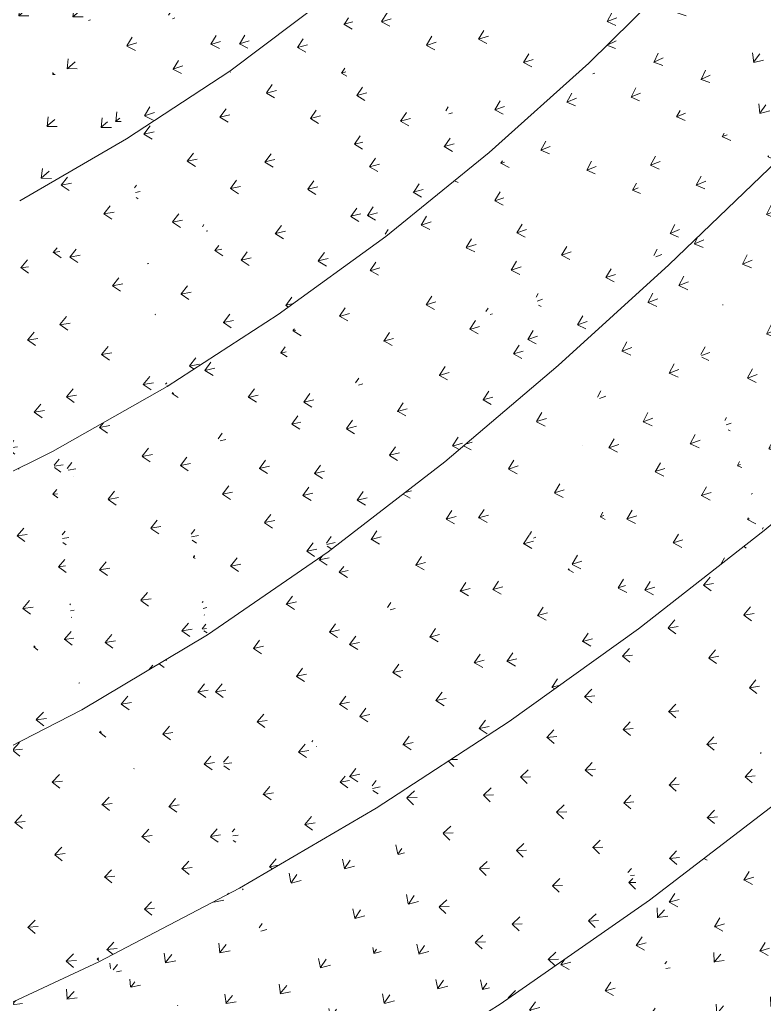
# Model space of a CAD drawing. Header units: millimetres. Extents: x 12827 to 178996, y -27589 to 73652.
# Drawn here: x 82563 to 85953, y -15775 to -11289 of the extents above; entities that cross this region are included whole.
import ezdxf

# ---------------------------------------------------------------- set-up
doc = ezdxf.new("R2010")
doc.units = ezdxf.units.MM
doc.layers.add('A-FLOR', color=192, linetype='Continuous', lineweight=9)
doc.layers.add('A-FLOR-PATT', color=8, linetype='Continuous', lineweight=9)

msp = doc.modelspace()

# ---------------------------------------------------------------- hatches: boundary and pattern name
at = {"layer": 'A-FLOR-PATT'}
h = msp.add_hatch(dxfattribs=at)
h.set_pattern_fill('FP_1153', color=256, style=0, pattern_type=2)
h.set_pattern_definition([(21.46, (-3497.17, -3678.37), (116.90928, 223.1196), [46.601, -304.885]), (335.788, (-3497.17, -3678.37), (116.9059, 223.1213), [43.216, -187.269]), (62.347, (-3497.17, -3678.37), (-210.2103, 94.52615), [47.23, -204.663])])
h.paths.add_polyline_path([(85153.80826, -11488.21156), (84748.84326, -10424.0188), (84377.33545, -10822.20246), (85116.97619, -11456.61935)], flags=0)
h = msp.add_hatch(dxfattribs=at)
h.set_pattern_fill('FP_1157', color=256, style=0, pattern_type=2)
h.set_pattern_definition([(21.204, (-4295.44, -4481.27), (117.321, 222.33092), [46.779, -306.052]), (335.888, (-4295.44, -4481.27), (117.3225, 222.3309), [43.472, -188.38]), (62.18, (-4295.44, -4481.27), (-211.62373, 94.7152), [47.135, -204.252])])
h.paths.add_polyline_path([(85153.80826, -11488.21156), (85587.8286, -11059.42323), (84748.84326, -10424.0188), (85116.97619, -11391.42191)], flags=0)
h = msp.add_hatch(dxfattribs=at)
h.set_pattern_fill('FP_1319', color=256, style=0, pattern_type=2)
h.set_pattern_definition([(17.314, (-3994.39, -1711.06), (130.57766, 212.54478), [47.178, -308.658]), (332.982, (-3994.39, -1711.06), (130.5749, 212.5462), [44.017, -190.739]), (58.436, (-3994.39, -1711.06), (-209.13576, 106.6435), [46.772, -202.679])])
h.paths.add_polyline_path([(83519.62555, -11524.38112), (83188.79732, -10463.30144), (82714.91094, -10787.47473), (83434.79615, -11446.69976)], flags=0)
h = msp.add_hatch(dxfattribs=at)
h.set_pattern_fill('FP_1321', color=256, style=0, pattern_type=2)
h.set_pattern_definition([(17.644, (-3125.44, -1610.07), (130.22112, 213.59726), [47.036, -307.732]), (332.966, (-3125.44, -1610.07), (130.2187, 213.5985), [43.754, -189.602]), (58.631, (-3125.44, -1610.07), (-207.8578, 106.06754), [46.905, -203.257])])
h.paths.add_polyline_path([(83519.62555, -11524.38112), (83964.88155, -11188.31794), (83188.79732, -10463.30144), (83434.79615, -11252.30413)], flags=0)
h = msp.add_hatch(dxfattribs=at)
h.set_pattern_fill('FP_1316', color=256, style=0, pattern_type=2)
h.set_pattern_definition([(40.392, (-16569.15, -31523.73), (25.99642, 236.4617), [47.472, -310.584]), (358.97, (-16569.15, -31523.73), (25.9958, 236.4609), [46.265, -200.484]), (83.726, (-16569.15, -31523.73), (-246.70976, 4.4368), [44.604, -193.282])])
h.paths.add_polyline_path([(83049.71142, -11832.40787), (82714.91094, -10787.47473), (82216.42205, -11080.95133)], flags=0)
h = msp.add_hatch(dxfattribs=at)
h.set_pattern_fill('FP_1323', color=256, style=0, pattern_type=2)
h.set_pattern_definition([(17.504, (-4399.05, -2256.27), (129.62638, 212.529), [47.238, -309.053]), (333.373, (-4399.05, -2256.27), (129.628, 212.5284), [44.081, -191.019]), (58.62, (-4399.05, -2256.27), (-210.1672, 105.36616), [46.676, -202.265])])
h.paths.add_polyline_path([(83049.71142, -11832.40787), (83519.62555, -11524.38112), (82714.91094, -10787.47473)], flags=0)
h = msp.add_hatch(dxfattribs=at)
h.set_pattern_fill('FP_1149', color=256, style=0, pattern_type=2)
h.set_pattern_definition([(17.793, (-2048.7, -1016.5), (130.96776, 214.60526), [46.714, -305.627]), (332.396, (-2048.7, -1016.5), (130.9688, 214.60475), [43.273, -187.516]), (58.606, (-2048.7, -1016.5), (-204.52123, 106.93495), [47.14, -204.272])])
h.paths.add_polyline_path([(84700.8443, -11894.80921), (84377.33545, -10822.20246), (83964.88155, -11188.31794)], flags=0)
h = msp.add_hatch(dxfattribs=at)
h.set_pattern_fill('FP_1152', color=256, style=0, pattern_type=2)
h.set_pattern_definition([(17.832, (-1869.9, -1235.67), (130.90926, 214.7257), [46.69, -305.468]), (332.386, (-1869.9, -1235.67), (130.9087, 214.7255), [43.237, -187.36]), (58.631, (-1869.9, -1235.67), (-204.3302, 106.8859), [47.153, -204.331])])
h.paths.add_polyline_path([(84700.8443, -11894.80921), (85153.80826, -11488.21156), (84377.33545, -10822.20246)], flags=0)
h = msp.add_hatch(dxfattribs=at)
h.set_pattern_fill('FP_986', color=256, style=0, pattern_type=2)
h.set_pattern_definition([(24.839, (-3089.6, -10387.76), (106.1631, 225.95017), [46.836, -306.426]), (340.115, (-3089.6, -10387.76), (106.16294, 225.9502), [42.753, -185.262]), (64.833, (-3089.6, -10387.76), (-214.41965, 77.557), [46.809, -202.839])])
h.paths.add_polyline_path([(86013.95911, -11931.32435), (85587.8286, -11059.42323), (85153.80826, -11488.21156)], flags=0)
h = msp.add_hatch(dxfattribs=at)
h.set_pattern_fill('FP_989', color=256, style=0, pattern_type=2)
h.set_pattern_definition([(54.202, (-7163.12, -50890.26), (-28.27336, 231.62442), [47.435, -310.34]), (13.848, (-7163.12, -50890.26), (-28.2714, 231.6247), [45.873, -198.785]), (96.959, (-7163.12, -50890.26), (-237.547, -58.55937), [43.752, -189.592])])
h.paths.add_polyline_path([(86013.95911, -11931.32435), (86504.3617, -11445.85586), (85587.8286, -11059.42323), (86001.29553, -11905.41355)], flags=0)
h = msp.add_hatch(dxfattribs=at)
h.set_pattern_fill('FP_1315', color=256, style=0, pattern_type=2)
h.set_pattern_definition([(40.39, (-17711.1, -31567.82), (24.08145, 235.54537), [47.367, -309.897]), (359.066, (-17711.1, -31567.82), (24.08175, 235.54575), [46.512, -201.55]), (84.163, (-17711.1, -31567.82), (-248.029, 4.0412), [44.395, -192.378])])
h.paths.add_polyline_path([(82563.28316, -12114.4141), (82216.42205, -11080.95133), (81705.57417, -11345.46603), (82216.42205, -11803.44827)], flags=0)
h = msp.add_hatch(dxfattribs=at)
h.set_pattern_fill('FP_1317', color=256, style=0, pattern_type=2)
h.set_pattern_definition([(40.336, (-16683.34, -31486.95), (26.05073, 236.25194), [47.461, -310.513]), (358.944, (-16683.34, -31486.95), (26.05346, 236.25197), [46.286, -200.575]), (83.707, (-16683.34, -31486.95), (-246.8196, 4.549), [44.566, -193.119])])
h.paths.add_polyline_path([(82563.28316, -12114.4141), (83049.71142, -11832.40787), (82216.42205, -11080.95133), (82468.63341, -11832.40787)], flags=0)
h = msp.add_hatch(dxfattribs=at)
h.set_pattern_fill('FP_1148', color=256, style=0, pattern_type=2)
h.set_pattern_definition([(14.89, (-1331.23, 1115.57), (141.2046, 207.47224), [46.844, -306.478]), (329.772, (-1331.23, 1115.57), (141.2048, 207.4717), [43.456, -188.31]), (55.761, (-1331.23, 1115.57), (-200.2533, 116.6808), [47.056, -203.909])])
h.paths.add_polyline_path([(84229.61265, -12277.06587), (83964.88155, -11188.31794), (83519.62555, -11524.38112)], flags=0)
h = msp.add_hatch(dxfattribs=at)
h.set_pattern_fill('FP_1150', color=256, style=0, pattern_type=2)
h.set_pattern_definition([(15.146, (-558.32, 1178.83), (140.86054, 208.26546), [46.699, -305.527]), (329.727, (-558.32, 1178.83), (140.86114, 208.2643), [43.232, -187.34]), (55.927, (-558.32, 1178.83), (-199.1299, 116.2374), [47.143, -204.285])])
h.paths.add_polyline_path([(84229.61265, -12277.06587), (84700.8443, -11894.80921), (83964.88155, -11188.31794)], flags=0)
h = msp.add_hatch(dxfattribs=at)
h.set_pattern_fill('FP_1314', color=256, style=0, pattern_type=2)
h.set_pattern_definition([(40.409, (-17757.62, -31492.4), (24.06287, 235.61453), [47.371, -309.926]), (359.076, (-17757.62, -31492.4), (24.0617, 235.6146), [46.505, -201.523]), (84.169, (-17757.62, -31492.4), (-247.9968, 3.9998), [44.408, -192.433])])
h.paths.add_polyline_path([(82067.75573, -12372.35364), (82563.28316, -12114.4141), (81705.57417, -11345.46603), (82066.26784, -12368.13503)], flags=0)
h = msp.add_hatch(dxfattribs=at)
h.set_pattern_fill('FP_1147', color=256, style=0, pattern_type=2)
h.set_pattern_definition([(12.596, (-1014.43, 2907.1), (148.7178, 201.6715), [46.965, -307.269]), (327.723, (-1014.43, 2907.1), (148.7178, 201.67184), [43.686, -189.308]), (53.594, (-1014.43, 2907.1), (-196.99063, 124.42175), [46.983, -203.593])])
h.paths.add_polyline_path([(83740.78924, -12632.83125), (83519.62555, -11524.38112), (83049.71142, -11832.40787), (83512.25308, -12368.13503)], flags=0)
h = msp.add_hatch(dxfattribs=at)
h.set_pattern_fill('FP_1159', color=256, style=0, pattern_type=2)
h.set_pattern_definition([(12.964, (-31.7, 3034.14), (148.27185, 202.81565), [46.779, -306.053]), (327.693, (-31.7, 3034.14), (148.2746, 202.81415), [43.385, -188]), (53.83, (-31.7, 3034.14), (-195.5658, 123.66455), [47.106, -204.128])])
h.paths.add_polyline_path([(83740.78924, -12632.83125), (84229.61265, -12277.06587), (83519.62555, -11524.38112), (83687.97569, -12368.13503)], flags=0)
h = msp.add_hatch(dxfattribs=at)
h.set_pattern_fill('FP_981', color=256, style=0, pattern_type=2)
h.set_pattern_definition([(21.392, (-2195.3, -6622.82), (119.45605, 219.57333), [46.796, -306.16]), (336.528, (-2195.3, -6622.82), (119.4556, 219.57335), [42.76, -185.294]), (61.452, (-2195.3, -6622.82), (-209.1837, 90.83477), [46.868, -203.096])])
h.paths.add_polyline_path([(85518.62777, -12406.32686), (85153.80826, -11488.21156), (84700.8443, -11894.80921), (85457.56899, -12368.13503)], flags=0)
h = msp.add_hatch(dxfattribs=at)
h.set_pattern_fill('FP_980', color=256, style=0, pattern_type=2)
h.set_pattern_definition([(21.644, (-1297.25, -6548.38), (119.1117, 220.3985), [46.645, -305.175]), (336.445, (-1297.25, -6548.38), (119.1134, 220.39806), [42.525, -184.275]), (61.611, (-1297.25, -6548.38), (-207.90195, 90.636), [46.974, -203.552])])
h.paths.add_polyline_path([(85518.62777, -12406.32686), (86013.95911, -11931.32435), (85153.80826, -11488.21156), (85503.45198, -12368.13503)], flags=0)
h = msp.add_hatch(dxfattribs=at)
h.set_pattern_fill('FP_1151', color=256, style=0, pattern_type=2)
h.set_pattern_definition([(10.692, (-746.3, 4526.07), (154.68977, 196.74424), [47.059, -307.884]), (326.005, (-746.3, 4526.07), (154.6893, 196.7443), [43.894, -190.208]), (51.824, (-746.3, 4526.07), (-194.0917, 130.8917), [46.926, -203.348])])
h.paths.add_polyline_path([(83235.05, -12959.95504), (83049.71142, -11832.40787), (82563.28316, -12114.4141), (82764.85981, -12368.13503)], flags=0)
h = msp.add_hatch(dxfattribs=at)
h.set_pattern_fill('FP_1132', color=256, style=0, pattern_type=2)
h.set_pattern_definition([(11.063, (149.22, 4582.65), (154.28698, 197.90252), [46.892, -306.788]), (326.005, (149.22, 4582.65), (154.2861, 197.90275), [43.607, -188.964]), (52.06, (149.22, 4582.65), (-192.82156, 130.03356), [47.051, -203.887])])
h.paths.add_polyline_path([(83235.05, -12959.95504), (83740.78924, -12632.83125), (83049.71142, -11832.40787), (83137.77063, -12368.13503)], flags=0)
h = msp.add_hatch(dxfattribs=at)
h.set_pattern_fill('FP_982', color=256, style=0, pattern_type=2)
h.set_pattern_definition([(18.346, (-1933.69, -3368.98), (130.2523, 213.5696), [46.824, -306.347]), (333.452, (-1933.7, -3368.98), (130.2527, 213.5685), [42.961, -186.166]), (58.622, (-1933.69, -3368.98), (-204.96844, 102.40617), [46.904, -203.251])])
h.paths.add_polyline_path([(85014.95913, -12865.46426), (84700.8443, -11894.80921), (84229.61265, -12277.06587), (84515.21463, -12491.04499)], flags=0)
h = msp.add_hatch(dxfattribs=at)
h.set_pattern_fill('FP_979', color=256, style=0, pattern_type=2)
h.set_pattern_definition([(18.792, (-495.7, -3016.91), (129.6528, 214.99604), [46.56, -304.615]), (333.329, (-495.7, -3016.9), (129.6519, 214.9965), [42.553, -184.397]), (58.908, (-495.7, -3016.9), (-202.8023, 101.8707), [47.075, -203.99])])
h.paths.add_polyline_path([(85014.95913, -12865.46426), (85518.62777, -12406.32686), (84700.8443, -11894.80921), (84854.01783, -12368.13503)], flags=0)
h = msp.add_hatch(dxfattribs=at)
h.set_pattern_fill('FP_816', color=256, style=0, pattern_type=2)
h.set_pattern_definition([(22.208, (-11584.6, -6073.98), (109.6468, 226.29313), [47.092, -308.099]), (337.222, (-11584.6, -6073.98), (109.64713, 226.293), [44.575, -193.16]), (64.148, (-11584.6, -6073.98), (-219.19516, 92.04296), [47.148, -204.31])])
h.paths.add_polyline_path([(86509.15488, -13146.28989), (86013.95911, -11931.32435), (85518.62777, -12406.32686), (86504.3617, -13142.70919)], flags=0)
h = msp.add_hatch(dxfattribs=at)
h.set_pattern_fill('FP_1141', color=256, style=0, pattern_type=2)
h.set_pattern_definition([(8.917, (-189.38, 6123.28), (160.2733, 191.962), [47.117, -308.262]), (324.347, (-189.38, 6123.28), (160.27196, 191.9638), [44.03, -190.797]), (50.141, (-189.38, 6123.28), (-190.81064, 136.87644), [46.889, -203.185])])
h.paths.add_polyline_path([(82713.08115, -13256.34352), (82563.28316, -12114.4141), (82067.75573, -12372.35364), (82563.28316, -13051.14486)], flags=0)
h = msp.add_hatch(dxfattribs=at)
h.set_pattern_fill('FP_1133', color=256, style=0, pattern_type=2)
h.set_pattern_definition([(9.199, (429.33, 6041.23), (159.99775, 192.84504), [47.003, -307.514]), (324.366, (429.33, 6041.23), (159.99614, 192.847), [43.823, -189.901]), (50.319, (429.33, 6041.23), (-189.9602, 136.16874), [46.983, -203.593])])
h.paths.add_polyline_path([(82713.08115, -13256.34352), (83235.05, -12959.95504), (82563.28316, -12114.4141), (82674.20099, -12959.95504)], flags=0)
h = msp.add_hatch(dxfattribs=at)
h.set_pattern_fill('FP_977', color=256, style=0, pattern_type=2)
h.set_pattern_definition([(15.599, (-2004.47, -497.41), (139.31995, 207.86894), [46.898, -306.83]), (330.757, (-2004.47, -497.4), (139.31696, 207.87054), [43.274, -187.521]), (56.169, (-2004.47, -497.4), (-201.38065, 112.749), [46.92, -203.319])])
h.paths.add_polyline_path([(84499.36294, -13303.18248), (84229.61265, -12277.06587), (83740.78924, -12632.83125), (84229.61265, -13064.80427)], flags=0)
h = msp.add_hatch(dxfattribs=at)
h.set_pattern_fill('FP_983', color=256, style=0, pattern_type=2)
h.set_pattern_definition([(16.177, (-279.88, -39.1), (138.57133, 209.68823), [46.572, -304.698]), (330.642, (-279.88, -39.1), (138.5705, 209.6894), [42.766, -185.318]), (56.542, (-279.88, -39.1), (-198.79204, 111.82096), [47.126, -204.213])])
h.paths.add_polyline_path([(84499.36294, -13303.18248), (85014.95913, -12865.46426), (84229.61265, -12277.06587), (84473.33276, -13204.16498)], flags=0)
h = msp.add_hatch(dxfattribs=at)
h.set_pattern_fill('FP_1131', color=256, style=0, pattern_type=2)
h.set_pattern_definition([(7.159, (1200, 7610.05), (166.2868, 187.00003), [47.083, -308.041]), (322.506, (1200, 7610.05), (166.28736, 187.0006), [43.972, -190.543]), (48.355, (1200, 7610.05), (-186.0674, 142.7454), [46.92, -203.321])])
h.paths.add_polyline_path([(82175.94761, -13521.9828), (82713.08115, -13256.34352), (82067.75573, -12372.35364), (82150.94823, -13256.34352)], flags=0)
h = msp.add_hatch(dxfattribs=at)
h.set_pattern_fill('FP_815', color=256, style=0, pattern_type=2)
h.set_pattern_definition([(20.116, (-10018.78, -3622.45), (118.43507, 221.8837), [47.032, -307.703]), (335.047, (-10018.78, -3622.45), (118.43527, 221.883), [44.393, -192.368]), (61.908, (-10018.78, -3622.45), (-214.6598, 99.8828), [47.159, -204.355])])
h.paths.add_polyline_path([(85953.34116, -13616.70846), (85518.62777, -12406.32686), (85014.95913, -12865.46426), (85518.62777, -13268.68825)], flags=0)
h = msp.add_hatch(dxfattribs=at)
h.set_pattern_fill('FP_811', color=256, style=0, pattern_type=2)
h.set_pattern_definition([(19.916, (-10510.8, -4348.2), (118.70534, 221.27056), [47.138, -308.397]), (335.078, (-10510.8, -4348.2), (118.7069, 221.26886), [44.568, -193.13]), (61.788, (-10510.8, -4348.2), (-215.56646, 100.15937), [47.081, -204.019])])
h.paths.add_polyline_path([(85953.34116, -13616.70846), (86509.15488, -13146.28989), (85518.62777, -12406.32686), (85683.5288, -12865.46426)], flags=0)
h = msp.add_hatch(dxfattribs=at)
h.set_pattern_fill('FP_978', color=256, style=0, pattern_type=2)
h.set_pattern_definition([(13.029, (-2105.66, 2125.33), (147.39962, 202.22752), [46.991, -307.44]), (328.281, (-2105.66, 2125.33), (147.3982, 202.2283), [43.624, -189.036]), (53.913, (-2105.66, 2125.33), (-197.90904, 122.32165), [46.921, -203.324])])
h.paths.add_polyline_path([(83968.24899, -13713.92745), (83740.78924, -12632.83125), (83235.05, -12959.95504), (83523.2724, -13256.34352)], flags=0)
h = msp.add_hatch(dxfattribs=at)
h.set_pattern_fill('FP_975', color=256, style=0, pattern_type=2)
h.set_pattern_definition([(13.675, (-340.49, 2556.39), (146.609, 204.24327), [46.656, -305.246]), (328.211, (-340.49, 2556.4), (146.6099, 204.24264), [43.085, -186.701]), (54.329, (-340.49, 2556.4), (-195.31726, 121.04744), [47.14, -204.275])])
h.paths.add_polyline_path([(83968.24899, -13713.92745), (84499.36294, -13303.18248), (83740.78924, -12632.83125), (83929.44921, -13529.51548)], flags=0)
h = msp.add_hatch(dxfattribs=at)
h.set_pattern_fill('FP_807', color=256, style=0, pattern_type=2)
h.set_pattern_definition([(17.718, (-8073.24, -1101.26), (128.2908, 216.31473), [46.974, -307.326]), (332.589, (-8073.24, -1101.26), (128.29195, 216.31335), [44.187, -191.475]), (59.329, (-8073.24, -1101.26), (-209.2043, 108.4892), [47.156, -204.341])])
h.paths.add_polyline_path([(85381.15255, -14064.14022), (85014.95913, -12865.46426), (84499.36294, -13303.18248), (85116.97619, -13836.16401)], flags=0)
h = msp.add_hatch(dxfattribs=at)
h.set_pattern_fill('FP_808', color=256, style=0, pattern_type=2)
h.set_pattern_definition([(17.48, (-8672.8, -1846.02), (128.60588, 215.58504), [47.098, -308.138]), (332.619, (-8672.8, -1846.02), (128.60654, 215.58454), [44.391, -192.359]), (59.182, (-8672.8, -1846.02), (-210.2266, 108.882), [47.068, -203.962])])
h.paths.add_polyline_path([(85381.15255, -14064.14022), (85953.34116, -13616.70846), (85014.95913, -12865.46426), (85148.68128, -13303.18248)], flags=0)
h = msp.add_hatch(dxfattribs=at)
h.set_pattern_fill('FP_976', color=256, style=0, pattern_type=2)
h.set_pattern_definition([(10.501, (-1969.27, 4622.3), (155.1528, 196.28647), [47.083, -308.042]), (325.859, (-1969.27, 4622.3), (155.15496, 196.28516), [43.954, -190.469]), (51.676, (-1969.27, 4622.3), (-194.0249, 131.563), [46.913, -203.289])])
h.paths.add_polyline_path([(83418.02706, -14092.1451), (83235.05, -12959.95504), (82713.08115, -13256.34352), (82937.13112, -13521.9828)], flags=0)
h = msp.add_hatch(dxfattribs=at)
h.set_pattern_fill('FP_973', color=256, style=0, pattern_type=2)
h.set_pattern_definition([(11.153, (-357.58, 4936.93), (154.41727, 198.31522), [46.778, -306.043]), (325.848, (-357.58, 4936.93), (154.4193, 198.3146), [43.443, -188.252]), (52.094, (-357.58, 4936.93), (-191.7396, 130.0698), [47.127, -204.217])])
h.paths.add_polyline_path([(83418.02706, -14092.1451), (83968.24899, -13713.92745), (83235.05, -12959.95504), (83356.90203, -13713.92745)], flags=0)
h = msp.add_hatch(dxfattribs=at)
h.set_pattern_fill('FP_974', color=256, style=0, pattern_type=2)
h.set_pattern_definition([(7.913, (-1362.6, 7109.32), (163.04937, 189.7456), [47.154, -308.504]), (323.351, (-1362.6, 7109.32), (163.04786, 189.7476), [44.222, -191.627]), (49.328, (-1362.6, 7109.32), (-189.2232, 140.78134), [46.908, -203.269])])
h.paths.add_polyline_path([(82845.87559, -14433.38642), (82713.08115, -13256.34352), (82175.94761, -13521.9828), (82713.08115, -14252.72621)], flags=0)
h = msp.add_hatch(dxfattribs=at)
h.set_pattern_fill('FP_972', color=256, style=0, pattern_type=2)
h.set_pattern_definition([(8.506, (-47.59, 7255.24), (162.4406, 191.59353), [46.905, -306.874]), (323.389, (-47.6, 7255.24), (162.4413, 191.59316), [43.785, -189.734]), (49.707, (-47.6, 7255.24), (-187.44545, 139.2654), [47.098, -204.09])])
h.paths.add_polyline_path([(82845.87559, -14433.38642), (83418.02706, -14092.1451), (82713.08115, -13256.34352), (82807.37661, -14092.1451)], flags=0)
h = msp.add_hatch(dxfattribs=at)
h.set_pattern_fill('FP_805', color=256, style=0, pattern_type=2)
h.set_pattern_definition([(15.042, (-5859.1, 1416.2), (138.90597, 209.54473), [46.929, -307.032]), (329.89, (-5859.1, 1416.2), (138.9046, 209.54625), [43.984, -190.598]), (56.46, (-5859.1, 1416.2), (-202.9276, 117.68245), [47.138, -204.266])])
h.paths.add_polyline_path([(84792.28866, -14486.35183), (84499.36294, -13303.18248), (83968.24899, -13713.92745), (84499.36294, -14211.77407)], flags=0)
h = msp.add_hatch(dxfattribs=at)
h.set_pattern_fill('FP_809', color=256, style=0, pattern_type=2)
h.set_pattern_definition([(14.808, (-6439.9, 721.95), (139.20257, 208.82506), [47.048, -307.812]), (329.911, (-6439.9, 721.95), (139.2023, 208.8254), [44.179, -191.444]), (56.312, (-6439.9, 721.95), (-203.87073, 118.13186), [47.057, -203.912])])
h.paths.add_polyline_path([(84792.28866, -14486.35183), (85381.15255, -14064.14022), (84499.36294, -13303.18248), (84601.05402, -13713.92745)], flags=0)
h = msp.add_hatch(dxfattribs=at)
h.set_pattern_fill('FP_970', color=256, style=0, pattern_type=2)
h.set_pattern_definition([(5.786, (754.45, 9615.12), (170.5745, 184.24683), [46.999, -307.493]), (320.803, (754.45, 9615.12), (170.57546, 184.2456), [44.06, -190.928]), (47.207, (754.45, 9615.12), (-182.1125, 148.5085), [47.078, -204.004])])
h.paths.add_polyline_path([(82252.77282, -14738.66494), (82845.87559, -14433.38642), (82175.94761, -13521.9828), (82233.49656, -14433.38642)], flags=0)
h = msp.add_hatch(dxfattribs=at)
h.set_pattern_fill('FP_645', color=256, style=0, pattern_type=2)
h.set_pattern_definition([(9.737, (1190.26, 5194.73), (160.13168, 195.26937), [46.371, -303.378]), (323.593, (1190.26, 5194.73), (160.13124, 195.2699), [43.002, -186.34]), (50.647, (1190.26, 5194.73), (-184.5799, 136.1163), [47.35, -205.182])])
h.paths.add_polyline_path([(86093.15829, -14791.83491), (85953.34116, -13616.70846), (85381.15255, -14064.14022)], flags=0)
h = msp.add_hatch(dxfattribs=at)
h.set_pattern_fill('FP_806', color=256, style=0, pattern_type=2)
h.set_pattern_definition([(12.143, (-3539.5, 3852.37), (149.84066, 201.64705), [46.91, -306.908]), (327.021, (-3539.5, 3852.37), (149.8408, 201.6473), [43.823, -189.898]), (53.384, (-3539.5, 3852.37), (-196.0601, 127.22324), [47.105, -204.12])])
h.paths.add_polyline_path([(84186.44914, -14881.11001), (83968.24899, -13713.92745), (83418.02706, -14092.1451), (83968.24899, -14657.07654)], flags=0)
h = msp.add_hatch(dxfattribs=at)
h.set_pattern_fill('FP_810', color=256, style=0, pattern_type=2)
h.set_pattern_definition([(11.967, (-3952, 3269.21), (150.05354, 201.1039), [46.995, -307.466]), (327.028, (-3952, 3269.2), (150.05206, 201.10494), [43.963, -190.507]), (53.272, (-3952, 3269.2), (-196.7054, 127.60483), [47.047, -203.869])])
h.paths.add_polyline_path([(84186.44914, -14881.11001), (84792.28866, -14486.35183), (83968.24899, -13713.92745), (84038.95528, -14092.1451)], flags=0)
h = msp.add_hatch(dxfattribs=at)
h.set_pattern_fill('FP_640', color=256, style=0, pattern_type=2)
h.set_pattern_definition([(5.894, (3412.45, 8781.58), (172.41277, 184.95453), [46.31, -302.98]), (319.577, (3412.45, 8781.58), (172.4108, 184.9566), [43.11, -186.809]), (47.01, (3412.45, 8781.58), (-175.03037, 149.087), [47.41, -205.443])])
h.paths.add_polyline_path([(85431.36504, -15299.9258), (85381.15255, -14064.14022), (84792.28866, -14486.35183), (85116.97619, -14899.69416)], flags=0)
h = msp.add_hatch(dxfattribs=at)
h.set_pattern_fill('FP_639', color=256, style=0, pattern_type=2)
h.set_pattern_definition([(6.161, (4223.87, 8717.2), (171.94392, 185.75937), [46.122, -301.751]), (319.523, (4223.87, 8717.2), (171.9411, 185.7617), [42.871, -185.773]), (47.212, (4223.87, 8717.2), (-173.91996, 148.4246), [47.461, -205.662])])
h.paths.add_polyline_path([(85431.36504, -15299.9258), (86093.15829, -14791.83491), (85381.15255, -14064.14022), (85417.96998, -14970.25823)], flags=0)
h = msp.add_hatch(dxfattribs=at)
h.set_pattern_fill('FP_804', color=256, style=0, pattern_type=2)
h.set_pattern_definition([(9.116, (-1290.72, 6158.65), (160.5445, 192.89603), [46.924, -307.001]), (324.085, (-1290.72, 6158.65), (160.545, 192.8955), [43.735, -189.519]), (50.23, (-1290.72, 6158.65), (-188.9108, 136.8229), [47.056, -203.909])])
h.paths.add_polyline_path([(83563.35646, -15246.22861), (83418.02706, -14092.1451), (82845.87559, -14433.38642), (83418.02706, -15081.58329)], flags=0)
h = msp.add_hatch(dxfattribs=at)
h.set_pattern_fill('FP_803', color=256, style=0, pattern_type=2)
h.set_pattern_definition([(9.056, (-1417.53, 5710.01), (160.61246, 192.7105), [46.952, -307.18]), (324.084, (-1417.53, 5710.01), (160.6118, 192.71095), [43.781, -189.717]), (50.191, (-1417.53, 5710.01), (-189.1055, 136.97006), [47.037, -203.828])])
h.paths.add_polyline_path([(83563.35646, -15246.22861), (84186.44914, -14881.11001), (83418.02706, -14092.1451), (83460.9983, -14433.38642)], flags=0)
h = msp.add_hatch(dxfattribs=at)
h.set_pattern_fill('FP_800', color=256, style=0, pattern_type=2)
h.set_pattern_definition([(6.163, (809.24, 8358.02), (170.32314, 184.01395), [46.95, -307.166]), (321.225, (809.24, 8358.02), (170.3231, 184.01326), [43.711, -189.413]), (47.213, (809.24, 8358.02), (-181.74726, 145.9963), [47.014, -203.727])])
h.paths.add_polyline_path([(82923.51703, -15581.14153), (82845.87559, -14433.38642), (82252.77282, -14738.66494), (82811.372, -15440.28371)], flags=0)
h = msp.add_hatch(dxfattribs=at)
h.set_pattern_fill('FP_801', color=256, style=0, pattern_type=2)
h.set_pattern_definition([(6.219, (926.37, 7999.36), (170.26602, 184.1887), [46.925, -307.006]), (321.229, (926.37, 7999.36), (170.2645, 184.19016), [43.669, -189.233]), (47.249, (926.37, 7999.36), (-181.58146, 145.8483), [47.031, -203.8])])
h.paths.add_polyline_path([(82923.51703, -15581.14153), (83563.35646, -15246.22861), (82845.87559, -14433.38642), (82913.98852, -15440.28371)], flags=0)
h = msp.add_hatch(dxfattribs=at)
h.set_pattern_fill('FP_641', color=256, style=0, pattern_type=2)
h.set_pattern_definition([(2.174, (5746.2, 11942.1), (183.61945, 174.16184), [46.277, -302.764]), (315.746, (5746.2, 11942.1), (183.6202, 174.161), [43.238, -187.363]), (43.486, (5746.2, 11942.1), (-165.1707, 160.9213), [47.452, -205.626])])
h.paths.add_polyline_path([(84750.37899, -15774.60917), (84792.28866, -14486.35183), (84186.44914, -14881.11001), (84539.37028, -15440.28371)], flags=0)
h = msp.add_hatch(dxfattribs=at)
h.set_pattern_fill('FP_638', color=256, style=0, pattern_type=2)
h.set_pattern_definition([(2.439, (6471.81, 11845.61), (183.15878, 174.97396), [46.096, -301.584]), (315.712, (6471.8, 11845.61), (183.15766, 174.9756), [43.011, -186.381]), (43.691, (6471.8, 11845.61), (-164.207, 160.17674), [47.495, -205.81])])
h.paths.add_polyline_path([(84750.37899, -15774.60917), (85431.36504, -15299.9258), (84792.28866, -14486.35183), (84761.25529, -15440.28371)], flags=0)
h = msp.add_hatch(dxfattribs=at)
h.set_pattern_fill('FP_802', color=256, style=0, pattern_type=2)
h.set_pattern_definition([(3.542, (3022.23, 10149.16), (178.8019, 175.92447), [46.912, -306.92]), (318.535, (3022.23, 10149.16), (178.8025, 175.9243), [43.626, -189.045]), (44.535, (3022.23, 10149.16), (-174.3533, 154.06675), [47.032, -203.806])])
h.paths.add_polyline_path([(82268.39935, -15887.27071), (82923.51703, -15581.14153), (82252.77282, -14738.66494), (82264.23453, -15581.14153)], flags=0)
h = msp.add_hatch(dxfattribs=at)
h.set_pattern_fill('FP_477', color=256, style=0, pattern_type=2)
h.set_pattern_definition([(16.571, (-8080.57, -1780.02), (133.69152, 212.20683), [46.989, -307.425]), (331.656, (-8080.57, -1780.02), (133.6894, 212.20803), [43.887, -190.178]), (57.789, (-8080.57, -1780.02), (-206.00277, 111.1269), [47.027, -203.782])])
h.paths.add_polyline_path([(86411.38552, -15912.51355), (86093.15829, -14791.83491), (85431.36504, -15299.9258), (86093.15829, -15713.59719)], flags=0)
h = msp.add_hatch(dxfattribs=at)
h.set_pattern_fill('FP_637', color=256, style=0, pattern_type=2)
h.set_pattern_definition([(56.107, (-20398.86, -51747.43), (-47.23656, 226.8722), [46.649, -305.201]), (14.991, (-20398.86, -51747.43), (-47.23523, 226.8731), [47.254, -204.767]), (101.762, (-20398.86, -51747.43), (-243.44304, -65.194), [43.451, -188.287])])
h.paths.add_polyline_path([(84750.37899, -15774.60917), (84186.44914, -14881.11001), (83563.35646, -15246.22861), (84048.86117, -15462.34182)], flags=0)
h = msp.add_hatch(dxfattribs=at)
h.set_pattern_fill('FP_636', color=256, style=0, pattern_type=2)
h.set_pattern_definition([(51.59, (-22657.91, -45823.06), (-28.20249, 231.37217), [46.805, -306.222]), (10.36, (-22657.9, -45823.06), (-28.20006, 231.37272), [47.182, -204.454]), (96.949, (-22657.9, -45823.06), (-247.5334, -45.25245), [43.703, -189.381])])
h.paths.add_polyline_path([(84048.86117, -16211.39327), (83563.35646, -15246.22861), (82923.51703, -15581.14153), (83563.35646, -15939.48517)], flags=0)
h = msp.add_hatch(dxfattribs=at)
h.set_pattern_fill('FP_642', color=256, style=0, pattern_type=2)
h.set_pattern_definition([(56.36, (-20493.51, -51583.4), (-47.59135, 227.88398), [46.768, -305.976]), (15.148, (-20493.5, -51583.4), (-47.5897, 227.88423), [47.203, -204.547]), (101.796, (-20493.5, -51583.4), (-243.0022, -65.7867), [43.65, -189.15])])
h.paths.add_polyline_path([(84048.86117, -16211.39327), (84750.37899, -15774.60917), (83563.35646, -15246.22861), (83829.1466, -15774.60917)], flags=0)
h = msp.add_hatch(dxfattribs=at)
h.set_pattern_fill('FP_476', color=256, style=0, pattern_type=2)
h.set_pattern_definition([(14.425, (-6665.9, 270.82), (141.8769, 206.5406), [46.994, -307.454]), (329.582, (-6665.9, 270.82), (141.87704, 206.5403), [43.789, -189.753]), (55.514, (-6665.9, 270.82), (-201.39604, 118.2441), [46.983, -203.593])])
h.paths.add_polyline_path([(85696.61772, -16409.84361), (85431.36504, -15299.9258), (84750.37899, -15774.60917), (85431.36504, -16231.77266)], flags=0)
h = msp.add_hatch(dxfattribs=at)
h.set_pattern_fill('FP_487', color=256, style=0, pattern_type=2)
h.set_pattern_definition([(48.927, (-20642.9, -44018.42), (-11.6274, 235.6251), [47.315, -309.559]), (7.732, (-20642.9, -44018.42), (-11.6286, 235.62474), [46.567, -201.792]), (92.825, (-20642.9, -44018.42), (-246.10136, -33.41185), [44.233, -191.678])])
h.paths.add_polyline_path([(85696.61772, -16409.84361), (86411.38552, -15912.51355), (85431.36504, -15299.9258), (85577.76376, -15912.51355)], flags=0)
h = msp.add_hatch(dxfattribs=at)
h.set_pattern_fill('FP_634', color=256, style=0, pattern_type=2)
h.set_pattern_definition([(47.253, (-24139.3, -39999.4), (-9.59, 234.07974), [46.939, -307.096]), (5.919, (-24139.3, -39999.4), (-9.5889, 234.0791), [47.106, -204.128]), (92.346, (-24139.3, -39999.4), (-249.8949, -25.9089), [43.927, -190.349])])
h.paths.add_polyline_path([(83326.52664, -16608.26924), (82923.51703, -15581.14153), (82268.39935, -15887.27071), (82923.51703, -16333.66208)], flags=0)
h = msp.add_hatch(dxfattribs=at)
h.set_pattern_fill('FP_633', color=256, style=0, pattern_type=2)
h.set_pattern_definition([(51.777, (-22731.36, -45704.33), (-28.43673, 232.09202), [46.884, -306.738]), (10.477, (-22731.36, -45704.33), (-28.43876, 232.0911), [47.142, -204.281]), (96.986, (-22731.36, -45704.33), (-247.23065, -45.7203), [43.843, -189.985])])
h.paths.add_polyline_path([(83326.52664, -16608.26924), (84048.86117, -16211.39327), (82923.51703, -15581.14153), (83170.80615, -16211.39327)], flags=0)

# ---------------------------------------------------------------- linework, layer by layer
at = {"layer": 'A-FLOR'}
for p, q in [((85587.8286, -11059.42323), (85153.80826, -11488.21156)), ((83519.62555, -11524.38112), (83964.88155, -11188.31794)), ((83049.71142, -11832.40787), (83519.62555, -11524.38112)), ((84700.8443, -11894.80921), (85153.80826, -11488.21156)), ((82563.28316, -12114.4141), (83049.71142, -11832.40787)), ((84229.61265, -12277.06587), (84700.8443, -11894.80921)), ((85518.62777, -12406.32686), (86013.95911, -11931.32435)), ((83740.78924, -12632.83125), (84229.61265, -12277.06587)), ((85014.95913, -12865.46426), (85518.62777, -12406.32686)), ((83235.05, -12959.95504), (83740.78924, -12632.83125)), ((84499.36294, -13303.18248), (85014.95913, -12865.46426)), ((82713.08115, -13256.34352), (83235.05, -12959.95504)), ((86509.15488, -13146.28989), (85953.34116, -13616.70846)), ((82175.94761, -13521.9828), (82713.08115, -13256.34352)), ((83968.24899, -13713.92745), (84499.36294, -13303.18248)), ((85953.34116, -13616.70846), (85381.15255, -14064.14022)), ((83418.02706, -14092.1451), (83968.24899, -13713.92745)), ((84792.28866, -14486.35183), (85381.15255, -14064.14022)), ((82845.87559, -14433.38642), (83418.02706, -14092.1451)), ((82252.77282, -14738.66494), (82845.87559, -14433.38642)), ((84186.44914, -14881.11001), (84792.28866, -14486.35183)), ((86093.15829, -14791.83491), (85431.36504, -15299.9258)), ((84186.44914, -14881.11001), (83563.35646, -15246.22861)), ((83563.35646, -15246.22861), (82923.51703, -15581.14153)), ((85431.36504, -15299.9258), (84750.37899, -15774.60917)), ((82923.51703, -15581.14153), (82268.39935, -15887.27071)), ((84048.86117, -16211.39327), (84750.37899, -15774.60917))]:
    msp.add_line(p, q, dxfattribs=at)

doc.saveas('drawing.dxf')
